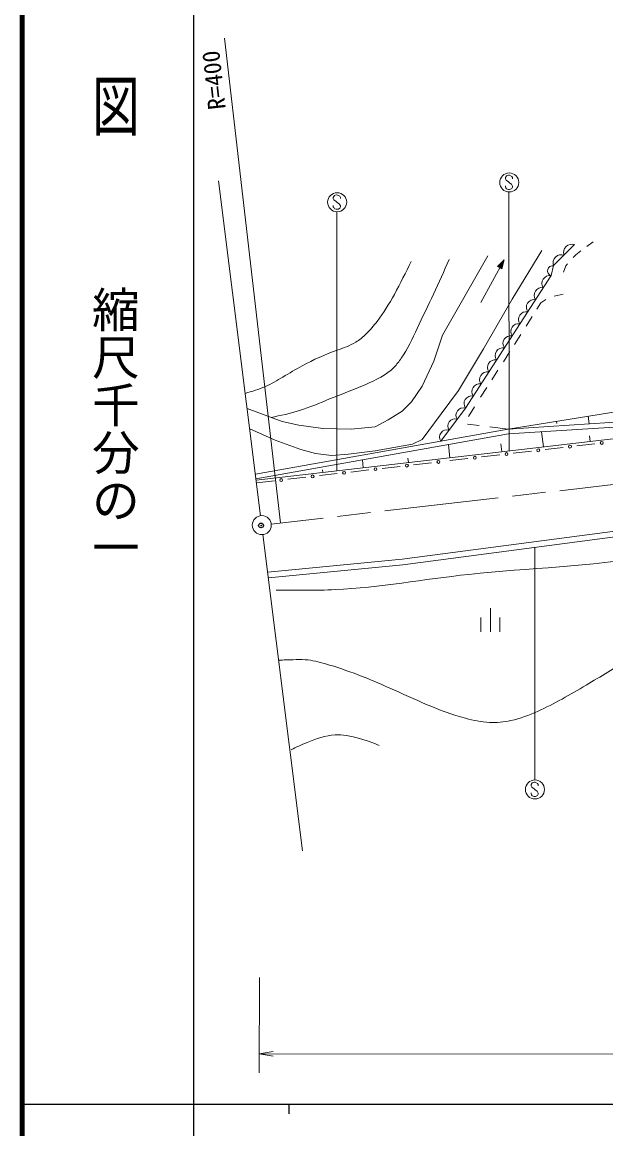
# Model space of a CAD drawing. Units: millimetres, scale not verified. Extents: x 40000 to 680000, y 20000 to 380000.
# Drawn here: x 40000 to 101295, y 202409 to 318710 of the extents above; entities that cross this region are included whole.
import ezdxf
from ezdxf.enums import TextEntityAlignment as Align

# ---------------------------------------------------------------- set-up
doc = ezdxf.new("R2010")
doc.units = ezdxf.units.MM
doc.header["$LTSCALE"] = 1000
doc.header["$PDMODE"] = 32
doc.header["$PDSIZE"] = 500
doc.linetypes.add('CHAIN', pattern=[18.5, 12, -1.5, 3.5, -1.5])
for name, color, linetype, lineweight in [('M-BGD', 7, 'Continuous', 13), ('M-BMK', 2, 'CHAIN', 13), ('M-BMK-SRVR', 3, 'Continuous', 13), ('M-STR-HTXT', 7, 'Continuous', 13), ('M-STR-STR3', 7, 'Continuous', 13), ('M-STR-STRC', 7, 'Continuous', 13), ('M-TTL', 2, 'Continuous', 140), ('M-TTL-BAND', 7, 'Continuous', 25)]:
    doc.layers.add(name, color=color, linetype=linetype, lineweight=lineweight)
doc.layers.add('M-OTRS', color=6, linetype='Continuous')
doc.styles.add('@ＭＳ ゴシック', font='')
doc.styles.add('ＭＳ ゴシック', font='')
doc.styles.get('@ＭＳ ゴシック').set_extended_font_data('@MS Gothic')
doc.styles.get('ＭＳ ゴシック').set_extended_font_data('MS Gothic')

# ---------------------------------------------------------------- blocks, each defined once
blk = doc.blocks.new('open_arrow')
at = {"color": 0, "linetype": 'Continuous', "lineweight": -2}
blk.add_lwpolyline([(7.5, 1.25), (0, 0), (7.5, -1.25)], dxfattribs=at)

msp = doc.modelspace()

# ---------------------------------------------------------------- linework, layer by layer
at = {"layer": 'M-BGD'}
for p, q in [((99946, 295610), (99293, 295124)), ((91452, 289603), (94568, 294726)), ((95813, 293119), (98017, 295326)), ((98017, 295326), (95813, 293119)), ((98144, 294268), (97864, 293964)), ((98673, 294663), (98144, 294268)), ((84146, 285826), (88888, 294163)), ((88160, 289240), (90600, 293744)), ((90600, 293744), (89913, 293018)), ((89995, 293105), (90396, 292888)), ((90031, 293142), (90408, 292938)), ((90066, 293180), (90420, 292988)), ((90102, 293217), (90432, 293039)), ((90138, 293255), (90444, 293089)), ((90173, 293293), (90456, 293139)), ((90209, 293330), (90468, 293190)), ((90244, 293368), (90480, 293240)), ((90280, 293405), (90492, 293290)), ((90316, 293443), (90504, 293341)), ((90351, 293481), (90516, 293391)), ((90600, 293744), (90368, 292771)), ((90387, 293518), (90528, 293442)), ((90422, 293556), (90540, 293492)), ((90458, 293593), (90552, 293542)), ((90494, 293631), (90564, 293593)), ((90529, 293668), (90576, 293643)), ((90565, 293706), (90588, 293693)), ((95544, 292069), (95813, 293119)), ((95813, 293119), (95544, 292069)), ((97081, 293111), (96850, 292418)), ((97275, 293323), (97081, 293111)), ((86543, 278156), (95544, 292069)), ((95544, 292069), (86543, 278156)), ((89913, 293018), (90368, 292771)), ((89924, 293030), (90372, 292787)), ((89960, 293067), (90384, 292837)), ((88430, 284386), (91452, 289603)), ((95881, 289920), (96806, 290106)), ((94055, 288554), (94471, 289208)), ((94471, 289208), (94976, 289570)), ((90324, 273550), (213129, 288015)), ((92922, 286778), (93565, 287786)), ((83217, 283079), (84146, 285826)), ((91685, 284837), (92363, 285900)), ((85826, 280008), (88430, 284386)), ((90532, 283028), (91217, 284102)), ((82009, 280471), (83217, 283079)), ((89318, 281123), (89969, 282145)), ((80893, 278794), (82009, 280471)), ((88148, 279287), (88798, 280307)), ((119227, 280512), (91025, 275929)), ((84013, 277540), (85826, 280008)), ((63628, 278110), (67300, 276736)), ((79916, 277816), (80893, 278794)), ((83955, 274673), (86543, 278156)), ((86543, 278156), (83955, 274673)), ((86867, 277277), (87498, 278267)), ((77077, 276184), (78427, 276930)), ((78427, 276930), (79916, 277816)), ((82013, 274838), (84013, 277540)), ((91025, 275929), (105075, 276851)), ((99556, 276487), (99436, 277296)), ((63896, 275978), (66557, 274780)), ((64493, 271215), (91025, 275929)), ((67300, 276736), (69070, 276365)), ((69070, 276365), (71584, 275994)), ((71584, 275994), (74563, 275950)), ((74563, 275950), (77077, 276184)), ((87985, 276314), (86761, 276469)), ((91025, 275929), (89115, 276171)), ((91085, 275432), (105128, 276353)), ((94547, 275659), (94744, 274071)), ((96146, 276521), (96108, 276755)), ((64555, 270718), (91085, 275432)), ((66557, 274780), (69258, 273804)), ((80989, 274372), (82013, 274838)), ((99561, 275248), (99631, 274647)), ((64571, 270593), (90324, 273550)), ((69258, 273804), (70794, 273386)), ((70794, 273386), (72470, 273155)), ((74286, 273296), (77079, 273670)), ((77079, 273670), (80989, 274372)), ((84757, 274308), (84920, 272930)), ((90277, 274387), (90375, 273556)), ((91578, 273407), (93483, 273630)), ((94911, 273797), (96816, 274020)), ((98244, 274187), (100149, 274409)), ((72470, 273155), (74286, 273296)), ((75728, 272703), (75825, 271885)), ((80510, 272880), (80562, 272429)), ((81112, 272190), (82998, 272407)), ((84912, 272627), (86817, 272850)), ((88245, 273017), (90150, 273240)), ((71209, 271053), (73096, 271270)), ((71532, 271652), (71562, 271395)), ((74510, 271432), (76396, 271649)), ((77811, 271811), (79697, 272028)), ((64608, 270295), (66494, 270511)), ((67909, 270674), (69795, 270891)), ((79893, 262280), (116790, 267144)), ((79961, 261684), (116864, 266549)), ((65785, 260904), (79893, 262280)), ((65860, 260309), (79961, 261684)), ((89171, 257141), (89173, 254641)), ((88172, 256140), (88173, 254640)), ((90173, 254642), (90172, 256142))]:
    msp.add_line(p, q, dxfattribs=at)
for centre in [(100863, 274493), (90864, 273323), (94197, 273713), (97530, 274103), (80404, 272109), (83705, 272488), (87531, 272933), (70502, 270972), (73803, 271351), (77104, 271730), (67201, 270593)]:
    msp.add_circle(centre, 150, dxfattribs=at)
for centre, radius, start, end in [((96617, 293417), 858, 69.71132, 200.37393), ((97719, 294521), 858, 69.71132, 200.37393), ((95720, 292583), 543, 80.22616, 251.09631), ((95402, 291265), 817, 79.94885, 214.25243), ((94583, 290000), 817, 79.94885, 214.25243), ((93765, 288735), 817, 79.94885, 214.25243), ((92947, 287470), 817, 79.94885, 214.25243), ((92129, 286205), 817, 79.94885, 214.25243), ((91310, 284940), 817, 79.94885, 214.25243), ((90492, 283675), 817, 79.94885, 214.25243), ((89674, 282410), 817, 79.94885, 214.25243), ((88855, 281145), 817, 79.94885, 214.25243), ((88037, 279881), 817, 79.94885, 214.25243), ((87219, 278616), 817, 79.94885, 214.25243), ((86331, 277412), 773, 74.06342, 212.69056), ((85468, 276251), 773, 74.06342, 212.69056), ((84605, 275090), 773, 74.06342, 212.69056)]:
    msp.add_arc(centre, radius, start, end, dxfattribs=at)
for points, knots in [([(63421, 279696), (64141, 279906), (64861, 280116), (65543, 280416), (66181, 280696), (66784, 281055), (67384, 281416), (68057, 281822), (68726, 282231), (69413, 282604), (70581, 283239), (71803, 283770), (73064, 284230), (73739, 284477), (74425, 284703), (75030, 285074), (75425, 285317), (75786, 285623), (76122, 285949), (76541, 286357), (76922, 286799), (77276, 287261), (77958, 288152), (78541, 289119), (79084, 290104), (79712, 291242), (80287, 292406), (80861, 293570)], [0, 0, 0, 0, 1, 1, 1, 2, 2, 2, 3, 3, 3, 4, 4, 4, 5, 5, 5, 6, 6, 6, 7, 7, 7, 8, 8, 8, 9, 9, 9, 9]), ([(66137, 277171), (67146, 277377), (68156, 277583), (69135, 277890), (70209, 278227), (71246, 278685), (72287, 279110), (73530, 279617), (74778, 280075), (76032, 280611), (77134, 281082), (78239, 281613), (79059, 282455), (79336, 282740), (79581, 283061), (79807, 283392), (80477, 284372), (80986, 285443), (81491, 286515), (82627, 288929), (83742, 291345), (84857, 293760)], [0, 0, 0, 0, 1, 1, 1, 2, 2, 2, 3, 3, 3, 4, 4, 4, 5, 5, 5, 6, 6, 6, 7, 7, 7, 7]), ([(66678, 259029), (68741, 259005), (70804, 258980), (72859, 259078), (77555, 259302), (82206, 260165), (86895, 260678), (93243, 261371), (99660, 261422), (105920, 262634), (107493, 262939), (109055, 263316), (110643, 263520), (111782, 263667), (112935, 263724), (114086, 263744), (117978, 263811), (121853, 263452), (125740, 263179), (127603, 263047), (129468, 262936), (131303, 262609), (133223, 262267), (135109, 261689), (136910, 260936), (138673, 260198), (140354, 259292), (142033, 258379), (144013, 257303), (145989, 256218), (148083, 255382), (150350, 254476), (152755, 253862), (155191, 253665), (157699, 253463), (160239, 253703), (162695, 254245), (164391, 254619), (166046, 255137), (167727, 255529), (173182, 256801), (178902, 256747), (184545, 256601), (187694, 256519), (190819, 256409), (193948, 256519), (197421, 256642), (200900, 257037), (204321, 257675), (207648, 258296), (210921, 259147), (214207, 259978), (216049, 260443), (217895, 260903), (219769, 261174), (221853, 261475), (223971, 261544), (226081, 261620), (229718, 261751), (233331, 261904), (236984, 261849), (238647, 261823), (240318, 261755), (241929, 261411), (243405, 261096), (244831, 260549), (246256, 260002)], [0, 0, 0, 0, 1, 1, 1, 2, 2, 2, 3, 3, 3, 4, 4, 4, 5, 5, 5, 6, 6, 6, 7, 7, 7, 8, 8, 8, 9, 9, 9, 10, 10, 10, 11, 11, 11, 12, 12, 12, 13, 13, 13, 14, 14, 14, 15, 15, 15, 16, 16, 16, 17, 17, 17, 18, 18, 18, 19, 19, 19, 20, 20, 20, 21, 21, 21, 22, 22, 22, 22]), ([(66944, 251663), (67454, 251678), (67965, 251693), (68476, 251710), (68895, 251724), (69314, 251740), (69729, 251711), (70447, 251662), (71153, 251481), (71851, 251279), (74175, 250607), (76400, 249708), (78600, 248729), (81213, 247568), (83790, 246294), (86556, 245554), (87377, 245335), (88215, 245162), (89062, 245122), (89820, 245087), (90585, 245158), (91328, 245317), (92293, 245524), (93220, 245880), (94122, 246283), (95894, 247072), (97573, 248039), (99230, 249034), (100748, 249946), (102246, 250881), (103807, 251737), (104693, 252223), (105599, 252684), (106553, 252992), (107937, 253439), (109421, 253565), (110891, 253622), (112766, 253694), (114618, 253654), (116482, 253578), (117626, 253531), (118775, 253471), (119904, 253291), (121284, 253071), (122634, 252673), (124002, 252378), (126350, 251872), (128751, 251671), (131136, 251371), (132865, 251154), (134585, 250886), (136294, 250556), (137649, 250294), (138996, 249992), (140343, 249691)], [0, 0, 0, 0, 1, 1, 1, 2, 2, 2, 3, 3, 3, 4, 4, 4, 5, 5, 5, 6, 6, 6, 7, 7, 7, 8, 8, 8, 9, 9, 9, 10, 10, 10, 11, 11, 11, 12, 12, 12, 13, 13, 13, 14, 14, 14, 15, 15, 15, 16, 16, 16, 17, 17, 17, 18, 18, 18, 18]), ([(68236, 242256), (68789, 242513), (69341, 242770), (69913, 243007), (70865, 243403), (71871, 243746), (72870, 243804), (74425, 243895), (75965, 243300), (77506, 242704)], [0, 0, 0, 0, 1, 1, 1, 2, 2, 2, 3, 3, 3, 3])]:
    msp.add_open_spline(points, degree=3, knots=knots, dxfattribs=at)
at = {"layer": 'M-BMK'}
msp.add_line((163509, 277228), (66158, 265967), dxfattribs=at)
at = {"layer": 'M-BMK-SRVR'}
for p, q in [((60628, 302042), (65041, 266844)), ((65290, 264859), (69455, 231636))]:
    msp.add_line(p, q, dxfattribs=at)
msp.add_circle((65165, 265852), 1000, dxfattribs=at)
at = {"layer": 'M-OTRS'}
msp.add_point((65086, 265821), dxfattribs=at)
at = {"layer": 'M-STR-HTXT'}
msp.add_line((61252, 317016), (67144, 266081), dxfattribs=at)
at = {"layer": 'M-STR-STR3'}
for p, q in [((64908, 218298), (64903, 208298)), ((64904, 210298), (561264, 210016))]:
    msp.add_line(p, q, dxfattribs=at)
at = {"layer": 'M-STR-STRC'}
for p, q in [((90869, 302559), (90745, 302375)), ((91061, 302625), (90869, 302559)), ((91182, 302622), (91061, 302625)), ((91432, 302504), (91182, 302622)), ((91495, 302373), (91432, 302504)), ((90745, 302375), (90748, 302243)), ((90748, 301395), (90746, 301516)), ((90748, 302243), (90811, 302114)), ((90788, 301292), (90748, 301395)), ((90872, 301182), (90788, 301292)), ((90811, 302114), (91067, 301932)), ((91067, 301932), (91196, 301801)), ((91196, 301801), (91375, 301685)), ((91436, 301243), (91294, 301151)), ((91375, 301685), (91501, 301485)), ((91496, 301374), (91436, 301243)), ((91496, 302244), (91495, 302373)), ((91501, 301485), (91496, 301374)), ((72794, 300481), (72671, 300296)), ((72671, 300296), (72673, 300165)), ((72673, 300165), (72737, 300036)), ((72987, 300547), (72794, 300481)), ((73108, 300544), (72987, 300547)), ((73358, 300426), (73108, 300544)), ((73421, 300294), (73358, 300426)), ((73421, 300165), (73421, 300294)), ((91059, 301121), (90872, 301182)), ((91194, 301121), (91059, 301121)), ((91136, 273646), (91116, 300863)), ((91294, 301151), (91194, 301121)), ((72674, 299317), (72671, 299438)), ((72714, 299214), (72674, 299317)), ((72798, 299103), (72714, 299214)), ((72737, 300036), (72992, 299854)), ((72985, 299043), (72798, 299103)), ((73119, 299043), (72985, 299043)), ((72992, 299854), (73121, 299723)), ((73219, 299072), (73119, 299043)), ((73121, 299723), (73301, 299607)), ((73362, 299164), (73219, 299072)), ((73301, 299607), (73427, 299407)), ((73422, 299296), (73362, 299164)), ((73427, 299407), (73422, 299296)), ((73062, 271568), (73042, 298785)), ((93824, 263511), (93843, 239076)), ((93568, 238773), (93444, 238589)), ((93444, 238589), (93447, 238457)), ((93447, 238457), (93510, 238328)), ((93760, 238839), (93568, 238773)), ((93881, 238836), (93760, 238839)), ((94131, 238718), (93881, 238836)), ((94194, 238586), (94131, 238718)), ((94195, 238457), (94194, 238586)), ((93447, 237609), (93445, 237730)), ((93487, 237506), (93447, 237609)), ((93571, 237396), (93487, 237506)), ((93510, 238328), (93765, 238146)), ((93758, 237335), (93571, 237396)), ((93893, 237335), (93758, 237335)), ((93765, 238146), (93895, 238015)), ((93993, 237364), (93893, 237335)), ((93895, 238015), (94074, 237899)), ((94135, 237457), (93993, 237364)), ((94074, 237899), (94200, 237699)), ((94195, 237588), (94135, 237457)), ((94200, 237699), (94195, 237588))]:
    msp.add_line(p, q, dxfattribs=at)
for centre in [(91153, 301862), (73078, 299784), (93852, 238076)]:
    msp.add_circle(centre, 1000, dxfattribs=at)
at = {"layer": 'M-TTL'}
msp.add_line((40000, 380000), (40000, 20000), dxfattribs=at)
at = {"layer": 'M-TTL-BAND'}
for p, q in [((58000, 370000), (58000, 20000)), ((40000, 205000), (579000, 205000)), ((68000, 205000), (68000, 204000))]:
    msp.add_line(p, q, dxfattribs=at)

# ---------------------------------------------------------------- block references
at = {"layer": 'M-STR-STR3', "xscale": 193, "yscale": 193}
msp.add_blockref('open_arrow', (64904, 210298), dxfattribs=at)

# ---------------------------------------------------------------- texts
at = {"layer": 'M-STR-HTXT', "style": 'ＭＳ ゴシック'}
msp.add_text('R=400', height=1833, rotation=96.383, dxfattribs=at).set_placement((60469, 309515), align=Align.MIDDLE_LEFT)
at = {"layer": 'M-TTL-BAND', "style": '@ＭＳ ゴシック', "width": 1.4}
msp.add_text('平  面  図', height=3666, rotation=270, dxfattribs=at).set_placement((49777, 306475), align=Align.MIDDLE_RIGHT)
at = {"layer": 'M-TTL-BAND', "style": '@ＭＳ ゴシック'}
msp.add_text('縮尺千分の一', height=3666, rotation=270, dxfattribs=at).set_placement((49777, 261030), align=Align.MIDDLE_RIGHT)

doc.saveas('drawing.dxf')
